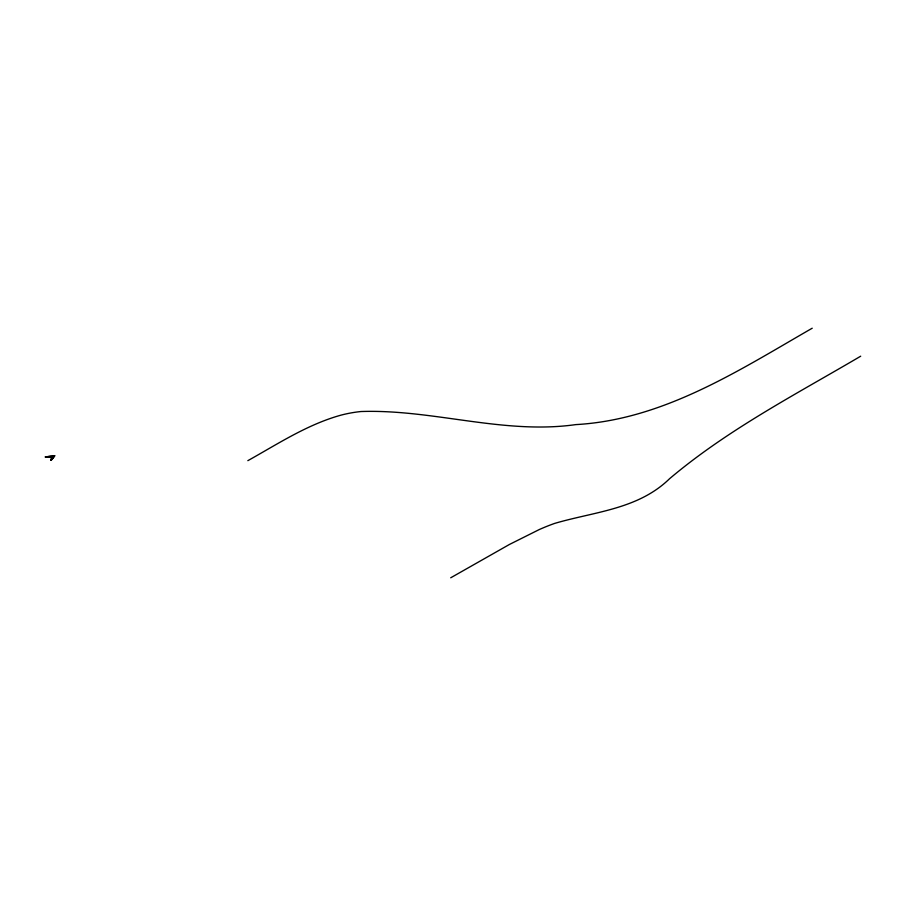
<?xml version="1.0" encoding="UTF-8"?>
<svg xmlns="http://www.w3.org/2000/svg" width="906" height="906" viewBox="0 0 906 906"><rect width="100%" height="100%" fill="white"/><g stroke="black" fill="none" stroke-linecap="round" stroke-linejoin="round"><path stroke-width="1.36" d="M50.702 460.044L50.872 459.716A26.829 15.493 0 0 1 51.314 458.98L51.438 457.881A7.055 4.077 0 0 0 50.951 457.609L50.532 457.417A3.941 2.276 0 0 0 49.434 457.122L45.81 457.224M51.098 460.282L51.506 459.738A35.198 20.328 0 0 1 52.956 458.085L54.201 456.126L45.402 456.986M247.836 460.667C278.006 443.838 307.496 424.37 341.132 415.107A215.164 165.9 -88.9 0 1 361.03 411.528C432.909 409.059 503.555 434.823 575.786 424.608C663.339 419.75 738.526 370.622 812.218 328.21M450.712 577.79L509.399 544.483L539.33 529.523A215.164 57.814 -41.4 0 1 554.755 523.374C594.404 511.697 638.152 509.353 669.534 478.742C727.62 429.648 795.502 394.563 860.7 356.194M45.3 456.93L54.926 455.695L52.82 458.413A32.831 18.958 0 0 0 51.2 460.339M45.504 457.043L53.477 456.533L51.914 459.036A28.539 16.478 0 0 0 50.996 460.225A34.224 19.762 0 0 1 51.733 459.07C55.651 455.582 47.338 456.364 45.606 457.1M45.708 457.168L51.189 457.02A3.364 1.937 0 0 1 52.027 457.371L51.676 458.855A34.768 20.068 0 0 0 50.793 460.101"/></g></svg>
